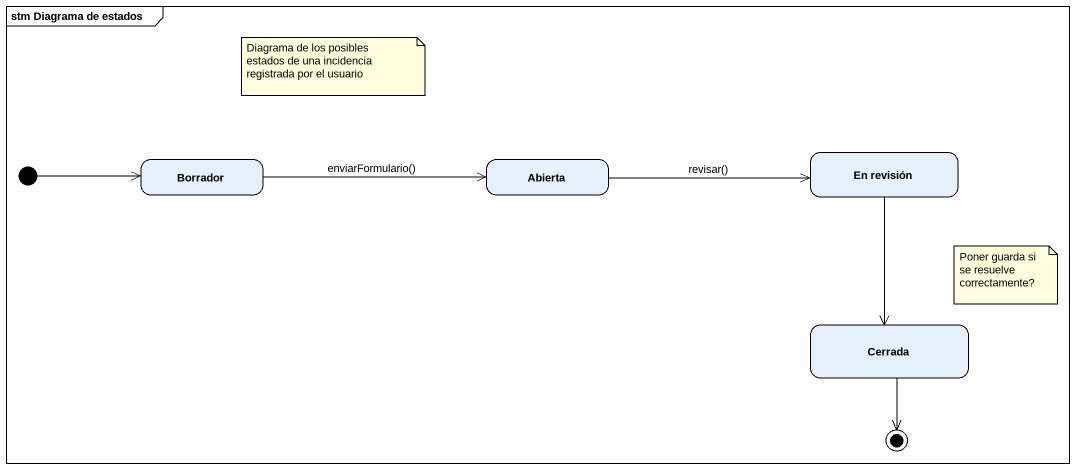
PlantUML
@startuml
mainframe stm Diagrama de estados
hide empty description
state Borrador
state Abierta
state "En revisión" as En_revisión
state Cerrada
[*] -right-> Borrador
Borrador -right-> Abierta : enviarFormulario()
Abierta -right-> En_revisión : revisar()
En_revisión --> Cerrada
Cerrada --> [*]
note as N1
  Diagrama de los posibles estados de una incidencia registrada por el usuario
end note
note as N2
  Poner guarda si se resuelve correctamente?
end note
@enduml
